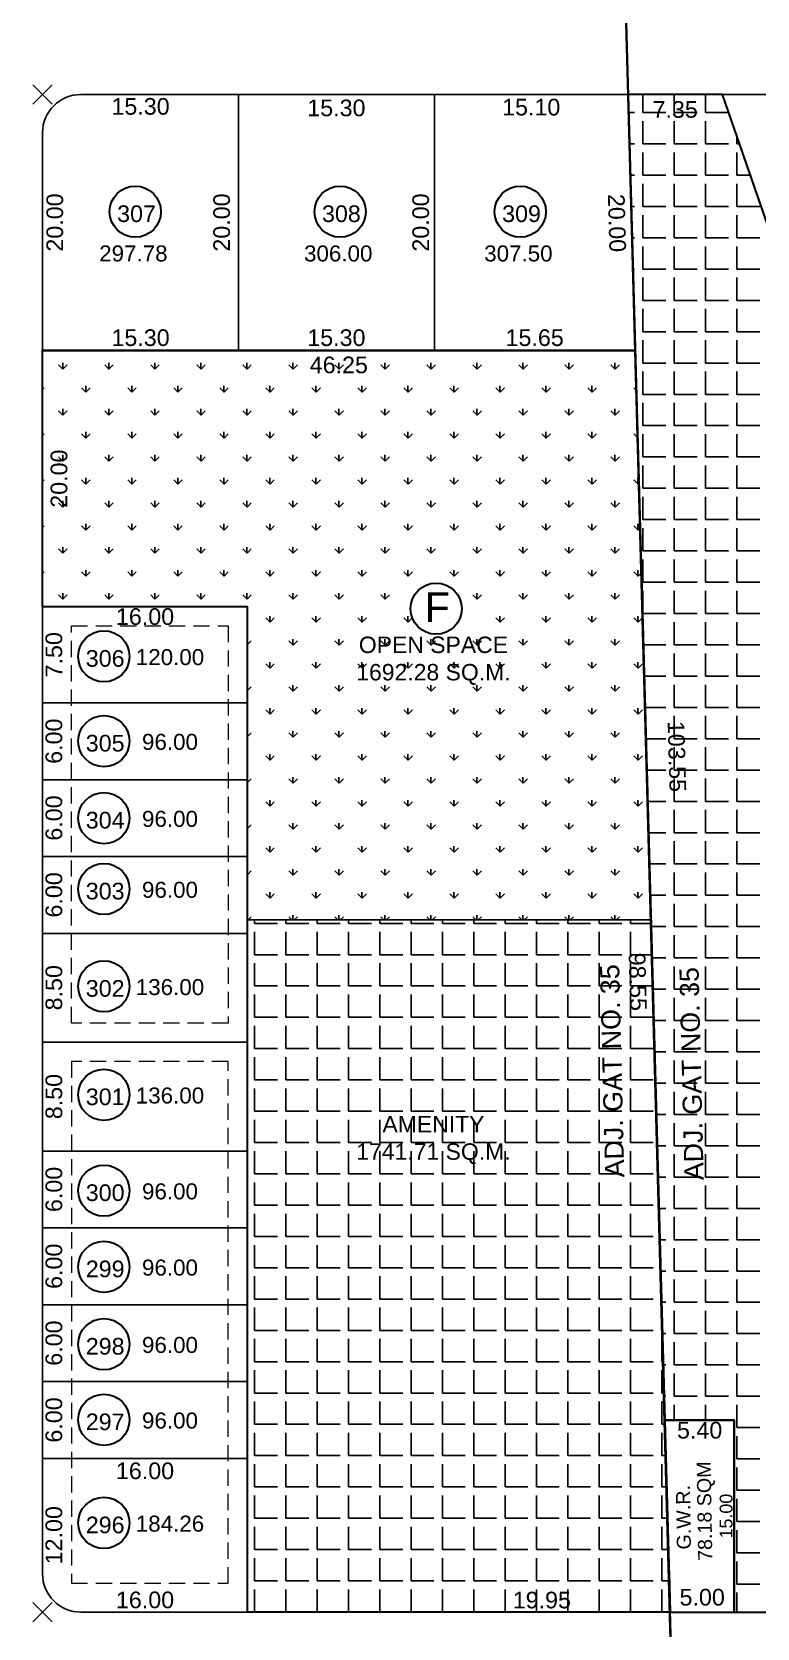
# Model space of a CAD drawing. Header units: millimetres. Extents: x 26213 to 35402, y -1028 to 2462.
# Drawn here: x 35128.3 to 35185, y 404.6 to 529.2 of the extents above; entities that cross this region are included whole.
import ezdxf
from ezdxf.enums import TextEntityAlignment as Align

# ---------------------------------------------------------------- set-up
doc = ezdxf.new("R2010")
doc.units = ezdxf.units.MM
doc.header["$PDMODE"] = 3
doc.header["$PDSIZE"] = 0.75
for name, pattern in [('1', [0]), ('DASHED', [19.05, 12.7, -6.35]), ('DASHED2', [9.525, 6.35, -3.175])]:
    doc.linetypes.add(name, pattern=pattern)
for name, color, linetype in [('adj. gat no', 76, 'Continuous'), ('AREA', 7, 'Continuous'), ('Chamber', 7, '1'), ('DIMEMSION', 7, 'Continuous'), ('NUMBRING', 162, 'Continuous'), ('OPEN SPACE', 3, 'Continuous'), ('POINT', 190, 'Continuous'), ('SOLID HATCH', 253, 'Continuous')]:
    doc.layers.add(name, color=color, linetype=linetype)
doc.layers.add('AMINITY', color=7, linetype='Continuous', true_color=0xd29e79)
doc.layers.add('CIRCLE', color=197, linetype='Continuous', lineweight=30)
doc.layers.add('LAYOUT PLAN', color=7, linetype='Continuous', lineweight=25)
doc.styles.get("Standard").update_dxf_attribs({"font": 'arial.ttf'})
doc.dimstyles.new('LAYOUT PLAN', dxfattribs={"dimtxt": 1.3, "dimasz": 1, "dimexe": 0.18, "dimexo": 0.0625, "dimgap": 0.09, "dimtad": 0, "dimrnd": 0.05, "dimzin": 0, "dimdsep": 46, "dimtxsty": 'Standard', "dimcen": 0, "dimse1": 1, "dimse2": 1, "dimsd1": 1, "dimsd2": 1, "dimadec": 0, "dimazin": 0, "dimtfac": 1, "dimtofl": 0, "dimtmove": 0, "dimatfit": 3, "dimfxl": 1, "dimtolj": 1, "dimtzin": 0, "dimarcsym": 0})

# ---------------------------------------------------------------- blocks, each defined once
blk = doc.blocks.new('*D3041')
at = {"layer": 'Defpoints', "color": 0, "ltscale": 2}
for p in [(35145.17, 406.78), (35129.17, 405.84), (35145.17, 405.84)]:
    blk.add_point(p, dxfattribs=at)
at = {"layer": 'DIMEMSION', "color": 0, "ltscale": 2, "insert": (35137.17, 406.78), "char_height": 1.3, "attachment_point": 5}
blk.add_mtext('\\A1;16.00', dxfattribs=at)
blk = doc.blocks.new('*D3205')
at = {"layer": 'Defpoints', "color": 0, "ltscale": 2}
for p in [(35129.17, 417.84), (35130.06, 417.84), (35129.17, 405.84)]:
    blk.add_point(p, dxfattribs=at)
at = {"layer": 'DIMEMSION', "color": 0, "ltscale": 2, "insert": (35130.06, 411.84), "char_height": 1.3, "attachment_point": 5, "rotation": 90}
blk.add_mtext('\\A1;12.00', dxfattribs=at)
blk = doc.blocks.new('*D3206')
at = {"layer": 'Defpoints', "color": 0, "ltscale": 2}
for p in [(35129.17, 423.84), (35130.06, 423.84), (35129.17, 417.84)]:
    blk.add_point(p, dxfattribs=at)
at = {"layer": 'DIMEMSION', "color": 0, "ltscale": 2, "insert": (35130.06, 420.84), "char_height": 1.3, "attachment_point": 5, "rotation": 90}
blk.add_mtext('\\A1;6.00', dxfattribs=at)
blk = doc.blocks.new('*D3207')
at = {"layer": 'Defpoints', "color": 0, "ltscale": 2}
for p in [(35129.17, 429.84), (35130.06, 429.84), (35129.17, 423.84)]:
    blk.add_point(p, dxfattribs=at)
at = {"layer": 'DIMEMSION', "color": 0, "ltscale": 2, "insert": (35130.06, 426.84), "char_height": 1.3, "attachment_point": 5, "rotation": 90}
blk.add_mtext('\\A1;6.00', dxfattribs=at)
blk = doc.blocks.new('*D3208')
at = {"layer": 'Defpoints', "color": 0, "ltscale": 2}
for p in [(35129.17, 435.84), (35130.06, 435.84), (35129.17, 429.84)]:
    blk.add_point(p, dxfattribs=at)
at = {"layer": 'DIMEMSION', "color": 0, "ltscale": 2, "insert": (35130.06, 432.84), "char_height": 1.3, "attachment_point": 5, "rotation": 90}
blk.add_mtext('\\A1;6.00', dxfattribs=at)
blk = doc.blocks.new('*D3209')
at = {"layer": 'Defpoints', "color": 0, "ltscale": 2}
for p in [(35129.17, 441.84), (35130.06, 441.84), (35129.17, 435.84)]:
    blk.add_point(p, dxfattribs=at)
at = {"layer": 'DIMEMSION', "color": 0, "ltscale": 2, "insert": (35130.06, 438.84), "char_height": 1.3, "attachment_point": 5, "rotation": 90}
blk.add_mtext('\\A1;6.00', dxfattribs=at)
blk = doc.blocks.new('*D3210')
at = {"layer": 'Defpoints', "color": 0, "ltscale": 2}
for p in [(35129.17, 450.34), (35130.06, 450.34), (35129.17, 441.84)]:
    blk.add_point(p, dxfattribs=at)
at = {"layer": 'DIMEMSION', "color": 0, "ltscale": 2, "insert": (35130.06, 446.09), "char_height": 1.3, "attachment_point": 5, "rotation": 90}
blk.add_mtext('\\A1;8.50', dxfattribs=at)
blk = doc.blocks.new('*D3211')
at = {"layer": 'Defpoints', "color": 0, "ltscale": 2}
for p in [(35129.17, 458.84), (35130.06, 458.84), (35129.17, 450.34)]:
    blk.add_point(p, dxfattribs=at)
at = {"layer": 'DIMEMSION', "color": 0, "ltscale": 2, "insert": (35130.06, 454.59), "char_height": 1.3, "attachment_point": 5, "rotation": 90}
blk.add_mtext('\\A1;8.50', dxfattribs=at)
blk = doc.blocks.new('*D3212')
at = {"layer": 'Defpoints', "color": 0, "ltscale": 2}
for p in [(35130.06, 470.84), (35130.06, 470.84), (35129.17, 464.84)]:
    blk.add_point(p, dxfattribs=at)
at = {"layer": 'DIMEMSION', "color": 0, "ltscale": 2, "insert": (35130.06, 467.84), "char_height": 1.3, "attachment_point": 5, "rotation": 90}
blk.add_mtext('\\A1;6.00', dxfattribs=at)
blk = doc.blocks.new('*D3213')
at = {"layer": 'Defpoints', "color": 0, "ltscale": 2}
for p in [(35129.17, 476.84), (35130.06, 476.84), (35130.06, 470.84)]:
    blk.add_point(p, dxfattribs=at)
at = {"layer": 'DIMEMSION', "color": 0, "ltscale": 2, "insert": (35130.06, 473.84), "char_height": 1.3, "attachment_point": 5, "rotation": 90}
blk.add_mtext('\\A1;6.00', dxfattribs=at)
blk = doc.blocks.new('*D3214')
at = {"layer": 'Defpoints', "color": 0, "ltscale": 2}
for p in [(35129.17, 484.34), (35130.06, 484.34), (35129.17, 476.84)]:
    blk.add_point(p, dxfattribs=at)
at = {"layer": 'DIMEMSION', "color": 0, "ltscale": 2, "insert": (35130.06, 480.59), "char_height": 1.3, "attachment_point": 5, "rotation": 90}
blk.add_mtext('\\A1;7.50', dxfattribs=at)
blk = doc.blocks.new('*D3042')
at = {"layer": 'Defpoints', "color": 0, "ltscale": 2}
for p in [(35129.17, 484.34), (35145.17, 484.34), (35145.17, 483.56)]:
    blk.add_point(p, dxfattribs=at)
at = {"layer": 'DIMEMSION', "color": 0, "ltscale": 2, "insert": (35137.17, 483.56), "char_height": 1.3, "attachment_point": 5}
blk.add_mtext('\\A1;16.00', dxfattribs=at)
blk = doc.blocks.new('*D3043')
at = {"layer": 'Defpoints', "color": 0, "ltscale": 2}
for p in [(35129.17, 524.34), (35130.13, 524.34), (35129.17, 504.34)]:
    blk.add_point(p, dxfattribs=at)
at = {"layer": 'DIMEMSION', "color": 0, "ltscale": 2, "insert": (35130.13, 514.34), "char_height": 1.3, "attachment_point": 5, "rotation": 90}
blk.add_mtext('\\A1;20.00', dxfattribs=at)
blk = doc.blocks.new('*D3215')
at = {"layer": 'Defpoints', "color": 0, "ltscale": 2}
for p in [(35129.17, 524.34), (35144.47, 524.34), (35144.47, 523.4)]:
    blk.add_point(p, dxfattribs=at)
at = {"layer": 'DIMEMSION', "color": 0, "ltscale": 2, "insert": (35136.82, 523.4), "char_height": 1.3, "attachment_point": 5}
blk.add_mtext('\\A1;15.30', dxfattribs=at)
blk = doc.blocks.new('*D3216')
at = {"layer": 'Defpoints', "color": 0, "ltscale": 2}
for p in [(35144.47, 524.34), (35143.16, 504.34), (35144.47, 504.34)]:
    blk.add_point(p, dxfattribs=at)
at = {"layer": 'DIMEMSION', "color": 0, "ltscale": 2, "insert": (35143.16, 514.34), "char_height": 1.3, "attachment_point": 5, "rotation": 90}
blk.add_mtext('\\A1;20.00', dxfattribs=at)
blk = doc.blocks.new('*D3217')
at = {"layer": 'Defpoints', "color": 0, "ltscale": 2}
for p in [(35144.47, 524.34), (35159.76, 524.34), (35159.76, 523.28)]:
    blk.add_point(p, dxfattribs=at)
at = {"layer": 'DIMEMSION', "color": 0, "ltscale": 2, "insert": (35152.11, 523.28), "char_height": 1.3, "attachment_point": 5}
blk.add_mtext('\\A1;15.30', dxfattribs=at)
blk = doc.blocks.new('*D3218')
at = {"layer": 'Defpoints', "color": 0, "ltscale": 2}
for p in [(35159.76, 524.34), (35152.3, 504.34), (35158.7, 504.34)]:
    blk.add_point(p, dxfattribs=at)
at = {"layer": 'DIMEMSION', "color": 0, "ltscale": 2, "insert": (35158.7, 514.34), "char_height": 1.3, "attachment_point": 5, "rotation": 90}
blk.add_mtext('\\A1;20.00', dxfattribs=at)
blk = doc.blocks.new('*D3219')
at = {"layer": 'Defpoints', "color": 0, "ltscale": 2}
for p in [(35159.76, 524.34), (35174.88, 524.34), (35174.88, 523.34)]:
    blk.add_point(p, dxfattribs=at)
at = {"layer": 'DIMEMSION', "color": 0, "ltscale": 2, "insert": (35167.32, 523.34), "char_height": 1.3, "attachment_point": 5}
blk.add_mtext('\\A1;15.10', dxfattribs=at)
blk = doc.blocks.new('*D3220')
at = {"layer": 'Defpoints', "color": 0, "ltscale": 2}
for p in [(35144.47, 505.34), (35129.17, 504.34), (35144.47, 504.34)]:
    blk.add_point(p, dxfattribs=at)
at = {"layer": 'DIMEMSION', "color": 0, "ltscale": 2, "insert": (35136.82, 505.34), "char_height": 1.3, "attachment_point": 5}
blk.add_mtext('\\A1;15.30', dxfattribs=at)
blk = doc.blocks.new('*D3221')
at = {"layer": 'Defpoints', "color": 0, "ltscale": 2}
for p in [(35159.76, 505.34), (35144.47, 504.34), (35159.76, 504.34)]:
    blk.add_point(p, dxfattribs=at)
at = {"layer": 'DIMEMSION', "color": 0, "ltscale": 2, "insert": (35152.11, 505.34), "char_height": 1.3, "attachment_point": 5}
blk.add_mtext('\\A1;15.30', dxfattribs=at)
blk = doc.blocks.new('*D3222')
at = {"layer": 'Defpoints', "color": 0, "ltscale": 2}
for p in [(35175.43, 505.34), (35159.76, 504.34), (35175.43, 504.34)]:
    blk.add_point(p, dxfattribs=at)
at = {"layer": 'DIMEMSION', "color": 0, "ltscale": 2, "insert": (35167.59, 505.34), "char_height": 1.3, "attachment_point": 5}
blk.add_mtext('\\A1;15.65', dxfattribs=at)
blk = doc.blocks.new('*D3311')
at = {"layer": 'Defpoints', "color": 0, "ltscale": 2}
for p in [(35129.17, 417.84), (35145.17, 417.84), (35145.17, 416.86)]:
    blk.add_point(p, dxfattribs=at)
at = {"layer": 'DIMEMSION', "color": 0, "ltscale": 2, "insert": (35137.17, 416.86), "char_height": 1.3, "attachment_point": 5}
blk.add_mtext('\\A1;16.00', dxfattribs=at)
blk = doc.blocks.new('*D3312')
at = {"layer": 'Defpoints', "color": 0, "ltscale": 2}
for p in [(35174.88, 524.34), (35174.29, 504.3), (35175.43, 504.34)]:
    blk.add_point(p, dxfattribs=at)
at = {"layer": 'DIMEMSION', "color": 0, "ltscale": 2, "insert": (35174.01, 514.3), "char_height": 1.3, "attachment_point": 5, "rotation": 271.5721}
blk.add_mtext('\\A1;20.00', dxfattribs=at)
blk = doc.blocks.new('*D3057')
at = {"layer": 'Defpoints', "color": 0, "ltscale": 2}
for p in [(35178.13, 406.77), (35158.17, 405.84), (35178.13, 405.84)]:
    blk.add_point(p, dxfattribs=at)
at = {"layer": 'LAYOUT PLAN', "color": 0, "ltscale": 2, "insert": (35168.15, 406.77), "char_height": 1.3, "attachment_point": 5}
blk.add_mtext('\\A1;19.95', dxfattribs=at)
blk = doc.blocks.new('*D3058')
at = {"layer": 'Defpoints', "color": 0, "ltscale": 2}
for p in [(35129.17, 504.34), (35130.46, 504.34), (35129.17, 484.34)]:
    blk.add_point(p, dxfattribs=at)
at = {"layer": 'LAYOUT PLAN', "color": 0, "ltscale": 2, "insert": (35130.46, 494.34), "char_height": 1.3, "attachment_point": 5, "rotation": 90}
blk.add_mtext('\\A1;20.00', dxfattribs=at)
blk = doc.blocks.new('*D3059')
at = {"layer": 'Defpoints', "color": 0, "ltscale": 2}
for p in [(35129.17, 504.34), (35175.43, 504.34), (35175.43, 503.21)]:
    blk.add_point(p, dxfattribs=at)
at = {"layer": 'LAYOUT PLAN', "color": 0, "ltscale": 2, "insert": (35152.3, 503.21), "char_height": 1.3, "attachment_point": 5}
blk.add_mtext('\\A1;46.25', dxfattribs=at)
blk = doc.blocks.new('*D3320')
at = {"layer": 'Defpoints', "color": 0, "ltscale": 2}
for p in [(35175.43, 504.34), (35176.98, 405.8), (35178.13, 405.84)]:
    blk.add_point(p, dxfattribs=at)
at = {"layer": 'LAYOUT PLAN', "color": 0, "ltscale": 2, "insert": (35175.63, 455.05), "char_height": 1.3, "attachment_point": 5, "rotation": 271.5721}
blk.add_mtext('\\A1;98.55', dxfattribs=at)
blk = doc.blocks.new('*D3083')
at = {"layer": 'Defpoints', "color": 0, "ltscale": 2}
for p in [(35129.17, 464.84), (35129.17, 458.84), (35130.06, 458.84)]:
    blk.add_point(p, dxfattribs=at)
at = {"layer": 'LAYOUT PLAN', "color": 0, "ltscale": 2, "insert": (35130.06, 461.84), "char_height": 1.3, "attachment_point": 5, "rotation": 90}
blk.add_mtext('\\A1;6.00', dxfattribs=at)
blk = doc.blocks.new('*D4042')
at = {"layer": 'Defpoints', "color": 0, "ltscale": 2}
for p in [(35174.88, 524.34), (35182.24, 524.34), (35182.24, 523.16)]:
    blk.add_point(p, dxfattribs=at)
at = {"layer": 'DIMEMSION', "color": 0, "ltscale": 2, "insert": (35178.56, 523.16), "char_height": 1.3, "attachment_point": 5}
blk.add_mtext('\\A1;7.35', dxfattribs=at)
blk = doc.blocks.new('*D4043')
at = {"layer": 'Defpoints', "color": 0, "ltscale": 2}
for p in [(35183.17, 407.32), (35183.17, 405.84), (35223.28, 405.84)]:
    blk.add_point(p, dxfattribs=at)
at = {"layer": 'DIMEMSION', "color": 0, "ltscale": 2, "insert": (35203.22, 407.32), "char_height": 1.3, "attachment_point": 5}
blk.add_mtext('\\A1;40.10', dxfattribs=at)
blk = doc.blocks.new('*D4044')
at = {"layer": 'Defpoints', "color": 0, "ltscale": 2}
for p in [(35174.88, 524.34), (35177.26, 524.4), (35177.75, 420.84)]:
    blk.add_point(p, dxfattribs=at)
at = {"layer": 'DIMEMSION', "color": 0, "ltscale": 2, "insert": (35178.69, 472.65), "char_height": 1.3, "attachment_point": 5, "rotation": 271.5881}
blk.add_mtext('\\A1;103.55', dxfattribs=at)
blk = doc.blocks.new('*D3983')
at = {"layer": 'Defpoints', "color": 0}
for p in [(35183.17, 406.99), (35178.17, 405.84), (35183.17, 405.84)]:
    blk.add_point(p, dxfattribs=at)
at = {"layer": 'DIMEMSION', "color": 0, "insert": (35180.67, 406.99), "char_height": 1.3, "attachment_point": 5, "rotation": 359.9608}
blk.add_mtext('\\A1;5.00', dxfattribs=at)
blk = doc.blocks.new('*D3984')
at = {"layer": 'Defpoints', "color": 0}
for p in [(35182.54, 420.83), (35183.01, 420.83), (35183, 405.84)]:
    blk.add_point(p, dxfattribs=at)
at = {"layer": 'DIMEMSION', "color": 0, "insert": (35182.54, 413.33), "char_height": 1.3, "attachment_point": 5, "rotation": 89.9608}
blk.add_mtext('\\A1;{\\H0.76923x;15.00}', dxfattribs=at)
blk = doc.blocks.new('*D4046')
at = {"layer": 'Defpoints', "color": 0}
for p in [(35177.75, 420.84), (35183.18, 420.83), (35183.18, 420.03)]:
    blk.add_point(p, dxfattribs=at)
at = {"layer": 'DIMEMSION', "color": 0, "insert": (35180.47, 420.03), "char_height": 1.3, "attachment_point": 5, "rotation": 359.9601}
blk.add_mtext('\\A1;5.40', dxfattribs=at)
blk = doc.blocks.new('*D4053')
at = {"layer": 'Defpoints', "color": 0, "ltscale": 2}
for p in [(35183.54, 524.79), (35182.24, 524.34), (35191.83, 496.66)]:
    blk.add_point(p, dxfattribs=at)
at = {"layer": 'DIMEMSION', "color": 0, "ltscale": 2, "insert": (35188.34, 510.95), "char_height": 1.3, "attachment_point": 5, "rotation": 289.1012}
blk.add_mtext('\\A1;29.30', dxfattribs=at)
blk = doc.blocks.new('*D4054')
at = {"layer": 'Defpoints', "color": 0, "ltscale": 2}
for p in [(35182.24, 524.34), (35226.26, 524.31), (35226.26, 523.41)]:
    blk.add_point(p, dxfattribs=at)
at = {"layer": 'DIMEMSION', "color": 0, "ltscale": 2, "insert": (35204.25, 523.42), "char_height": 1.3, "attachment_point": 5, "rotation": 359.972}
blk.add_mtext('\\A1;44.00', dxfattribs=at)
blk = doc.blocks.new('*D4061')
at = {"layer": 'Defpoints', "color": 0, "ltscale": 2}
for p in [(35180.91, 523.87), (35182.24, 524.34), (35223.28, 405.84)]:
    blk.add_point(p, dxfattribs=at)
at = {"layer": 'DIMEMSION', "color": 0, "ltscale": 2, "insert": (35201.43, 464.62), "char_height": 1.3, "attachment_point": 5, "rotation": 289.1012}
blk.add_mtext('\\A1;125.40', dxfattribs=at)

msp = doc.modelspace()

# ---------------------------------------------------------------- hatches: boundary and pattern name
at = {"lineweight": 25, "ltscale": 2}
h = msp.add_hatch(dxfattribs=at)
h.set_pattern_fill('ANGLE,_O', color=6, scale=0.35)
h.set_pattern_definition([(0, (6107.9681, -802.1308), (0, 2.44475), [1.778, -0.66675]), (90, (6107.9681, -802.1308), (-2.44475, 1e-16), [1.778, -0.66675])])
h.paths.add_polyline_path([(35177.754, 420.835), (35183.178, 420.835), (35183.168, 405.835), (35223.281, 405.835), (35182.243, 524.335), (35174.885, 524.335)])
h.paths.add_polyline_path([(35196.55, 431.453, -1), (35193.432, 431.455, -1)], flags=16)
h.paths.add_polyline_path([(35176.465, 521.807), (35180.65, 521.807), (35180.65, 524.486), (35176.465, 524.486)], flags=9)
h.paths.add_polyline_path([(35200.659, 405.969), (35205.853, 405.969), (35205.853, 408.648), (35200.659, 408.648)], flags=24)
h.paths.add_polyline_path([(35177.258, 475.777), (35177.43, 469.575), (35180.107, 469.649), (35179.935, 475.852)], flags=24)
h.paths.add_polyline_path([(35199.124, 467.167), (35201.154, 461.304), (35203.686, 462.18), (35201.655, 468.044)], flags=24)
h.paths.add_polyline_path([(35193.977, 430.272), (35196.127, 430.389), (35196.005, 432.635), (35193.855, 432.518)], flags=8)
h.paths.add_polyline_path([(35188.195, 423.9), (35201.939, 424.128), (35201.898, 426.591), (35188.154, 426.363)], flags=24)
h.paths.add_polyline_path([(35186.126, 426.287), (35203.895, 426.582), (35203.856, 428.907), (35186.088, 428.613)], flags=24)
h = msp.add_hatch()
h.set_pattern_fill('GRASS,_O', color=3, scale=0.1)
h.set_pattern_definition([(90, (0, 0), (-1.79605, 1.79605), [0.47625, -3.11585]), (45, (0, 0), (-1.79605122, 1.79605122), [0.47625, -2.06375]), (135, (0, 0), (-1.79605122, -1.79605122), [0.47625, -2.06375])])
h.paths.add_polyline_path([(35175.429, 504.335), (35129.167, 504.335), (35129.167, 484.335), (35145.167, 484.335), (35145.167, 459.885), (35176.649, 459.885)])
h.paths.add_polyline_path([(35157.896, 484.188, -1), (35161.896, 484.188, -1)], flags=16)
h.paths.add_polyline_path([(35131.808, 491.755), (35131.808, 496.949), (35129.129, 496.949), (35129.129, 491.755)], flags=9)
h.paths.add_polyline_path([(35149.726, 501.864), (35154.92, 501.864), (35154.92, 504.543), (35149.726, 504.543)], flags=9)
h.paths.add_polyline_path([(35175.666, 429.876), (35174.77, 466.397), (35171.68, 466.322), (35172.575, 429.8)], flags=9)
h.paths.add_polyline_path([(35158.361, 481.886), (35161.496, 481.886), (35161.496, 486.659), (35158.361, 486.659)], flags=24)
h.paths.add_polyline_path([(35153.321, 477.738), (35166.013, 477.738), (35166.013, 482.541), (35153.321, 482.541)], flags=24)
h = msp.add_hatch(dxfattribs=at)
h.set_pattern_fill('ANGLE,_O', color=6, scale=0.35)
h.set_pattern_definition([(0, (0, 0), (0, 2.44475), [1.778, -0.66675]), (90, (0, 0), (-2.44475, 1e-16), [1.778, -0.66675])])
h.paths.add_polyline_path([(35145.167, 459.885), (35145.167, 430.035), (35145.167, 405.835), (35158.167, 405.835), (35178.133, 405.835), (35176.649, 459.885)])
h.paths.add_polyline_path([(35165.49, 405.422), (35170.684, 405.422), (35170.684, 408.101), (35165.49, 408.101)], flags=9)
h.paths.add_polyline_path([(35174.213, 457.614), (35174.355, 452.422), (35177.033, 452.495), (35176.891, 457.688)], flags=24)
h.paths.add_polyline_path([(35153.321, 440.318), (35166.013, 440.318), (35166.013, 445.121), (35153.321, 445.121)], flags=24)
h.paths.add_polyline_path([(35175.666, 429.876), (35174.77, 466.397), (35171.68, 466.322), (35172.575, 429.8)], flags=9)

# ---------------------------------------------------------------- linework, layer by layer
at = {"color": 1, "lineweight": 35}
msp.add_lwpolyline([(35178.167, 404.589), (35181.38, 290.065), (35181.38, 290.065), (34953.574, 285.764), (34953.574, 567.995), (34956.321, 602.668), (34961.196, 880.404), (35152.829, 872.299), (35165.087, 701.488), (35174.34, 542.335), (35174.387, 542.333), (35178.167, 404.589)], dxfattribs=at)
at = {"layer": 'Chamber', "linetype": 'DASHED2'}
msp.add_line((35174.387, 542.333), (35178.167, 404.589), dxfattribs=at)
at = {"layer": 'CIRCLE'}
for centre in [(35136.406, 515.187), (35152.4, 515.187), (35166.466, 515.187), (35133.958, 480.463), (35133.958, 473.845), (35133.958, 467.832), (35133.958, 462.296), (35133.958, 454.697), (35133.958, 446.232), (35133.958, 438.746), (35133.958, 432.794), (35133.958, 426.752), (35133.958, 420.854), (35133.958, 412.801)]:
    msp.add_circle(centre, 2, dxfattribs=at)
at = {"layer": 'LAYOUT PLAN', "ltscale": 2}
for p, q in [((35174.881, 524.335), (35132.167, 524.335)), ((35129.167, 521.335), (35129.167, 408.835)), ((35145.167, 405.835), (35132.167, 405.835)), ((35178.168, 405.835), (35222.612, 405.835))]:
    msp.add_line(p, q, dxfattribs=at)
at = {"layer": 'LAYOUT PLAN'}
for p, q in [((35144.467, 504.335), (35144.467, 524.335)), ((35159.757, 504.335), (35159.757, 524.335)), ((35224.294, 524.335), (35174.885, 524.335)), ((35182.243, 524.335), (35223.281, 405.835))]:
    msp.add_line(p, q, dxfattribs=at)
at = {"layer": 'LAYOUT PLAN', "lineweight": 25}
for p, q in [((35175.429, 504.335), (35174.856, 524.335)), ((35145.167, 476.835), (35129.167, 476.835)), ((35145.167, 470.835), (35129.167, 470.835)), ((35145.167, 464.835), (35129.167, 464.835)), ((35145.167, 458.835), (35129.167, 458.835)), ((35145.167, 453.635), (35145.167, 405.835)), ((35145.167, 450.335), (35129.167, 450.335)), ((35129.167, 441.835), (35145.167, 441.835)), ((35145.167, 435.835), (35129.167, 435.835)), ((35145.167, 429.835), (35129.167, 429.835)), ((35145.167, 423.835), (35129.167, 423.835)), ((35145.167, 417.835), (35129.167, 417.835)), ((35145.167, 405.835), (35178.133, 405.835))]:
    msp.add_line(p, q, dxfattribs=at)
at = {"layer": 'LAYOUT PLAN', "lineweight": 30}
msp.add_line((35175.429, 504.335), (35129.167, 504.335), dxfattribs=at)
at = {"layer": 'LAYOUT PLAN', "color": 6, "ltscale": 2}
msp.add_line((35175.745, 492.82), (35176.678, 458.835), dxfattribs=at)
at = {"layer": 'LAYOUT PLAN', "color": 220, "lineweight": 30, "true_color": 0xff2ecb}
for p, q in [((35175.745, 492.82), (35176.678, 458.835)), ((35145.167, 484.335), (35129.167, 484.335)), ((35178.085, 408.899), (35178.168, 405.835))]:
    msp.add_line(p, q, dxfattribs=at)
at = {"layer": 'LAYOUT PLAN', "color": 1, "lineweight": 30}
msp.add_lwpolyline([(35193.979, 374.488), (35179.023, 374.069), (35178.085, 408.899), (35174.469, 539.335), (35385.291, 528.044), (35388.619, 466.998), (35395.102, 397.864), (35399.876, 305.304), (35219.072, 292.694), (35217.131, 362.705), (35194.327, 362.065), (35193.979, 374.488)], close=True, dxfattribs=at)
at = {"layer": 'LAYOUT PLAN', "color": 220, "lineweight": 30, "true_color": 0xff2ecb}
for points in [[(35182.243, 524.335), (35174.885, 524.335), (35177.754, 420.835), (35183.178, 420.835), (35183.168, 405.835), (35223.281, 405.835)], [(35183.178, 420.835), (35177.754, 420.835), (35178.168, 405.835), (35183.168, 405.835)]]:
    msp.add_lwpolyline(points, close=True, dxfattribs=at)
at = {"layer": 'LAYOUT PLAN', "ltscale": 2}
for points in [[(35145.167, 459.885), (35176.649, 459.885), (35175.429, 504.335), (35129.167, 504.335), (35129.167, 484.335), (35145.167, 484.335), (35145.167, 459.885)], [(35145.167, 459.885), (35145.167, 430.035), (35145.167, 405.835), (35158.167, 405.835), (35178.133, 405.835), (35176.649, 459.885), (35145.167, 459.885)]]:
    msp.add_lwpolyline(points, dxfattribs=at)
at = {"layer": 'LAYOUT PLAN'}
msp.add_lwpolyline([(35183.168, 405.835), (35183.178, 420.832)], dxfattribs=at)
at = {"layer": 'LAYOUT PLAN', "ltscale": 2}
for centre, start, end in [((35132.167, 521.335), 90, 180), ((35132.167, 408.835), 180, 270)]:
    msp.add_arc(centre, 3, start, end, dxfattribs=at)
at = {"layer": 'OPEN SPACE', "color": 116, "lineweight": 30, "ltscale": 2, "true_color": 0x006b36}
msp.add_lwpolyline([(35145.167, 405.835), (35145.167, 430.035), (35145.167, 484.335), (35129.167, 484.335), (35129.167, 504.335), (35175.429, 504.335), (35176.821, 453.635), (35178.133, 405.835), (35158.167, 405.835), (35145.167, 405.835)], dxfattribs=at)
msp.add_circle((35159.896, 484.188), 2, dxfattribs=at)
at = {"layer": 'POINT'}
for p in [(35129.167, 524.335), (35129.167, 405.835)]:
    msp.add_point(p, dxfattribs=at)
at = {"layer": 'SOLID HATCH', "color": 9, "linetype": 'DASHED', "lineweight": 15, "ltscale": 0.1, "true_color": 0xc7c8ca}
for points in [[(35131.417, 482.835), (35143.667, 482.835), (35143.667, 451.835), (35131.417, 451.835), (35131.417, 482.835)], [(35131.417, 448.835), (35131.417, 408.085), (35143.667, 408.085), (35143.667, 448.835), (35131.417, 448.835)]]:
    msp.add_lwpolyline(points, close=True, dxfattribs=at)

# ---------------------------------------------------------------- texts
at = {"color": 6, "lineweight": 25, "ltscale": 2, "insert": (35159.687, 442.69), "char_height": 1.28249, "attachment_point": 5}
msp.add_mtext('AMENITY\\P1741.71 SQ.M.', dxfattribs=at)
at = {"layer": 'adj. gat no', "char_height": 1.5, "width": 35.68917, "attachment_point": 4, "rotation": 91.40413}
for insert in [(35174.088, 430.216), (35180.287, 429.997)]:
    msp.add_mtext('\\pi9.5608;ADJ. GAT NO. 35  ', dxfattribs=dict(at, insert=insert))
at = {"layer": 'AMINITY', "color": 220, "true_color": 0xff2ecb}
for s, p in [('78.18 SQM', (35181.463, 409.839)), ('G.W.R.', (35179.796, 410.731))]:
    msp.add_text(s, height=1.1, rotation=90.95048, dxfattribs=at).set_placement(p)
at = {"layer": 'AREA'}
for s, p in [('297.78', (35136.26, 511.926)), ('306.00', (35152.254, 511.926)), ('307.50', (35166.32, 511.926)), ('120.00', (35139.118, 480.407)), ('96.00', (35139.118, 473.788)), ('96.00', (35139.118, 467.776)), ('96.00', (35139.118, 462.239)), ('136.00', (35139.118, 454.64)), ('136.00', (35139.118, 446.175)), ('96.00', (35139.118, 438.69)), ('96.00', (35139.118, 432.737)), ('96.00', (35139.118, 426.696)), ('96.00', (35139.118, 420.797)), ('184.26', (35139.118, 412.745))]:
    msp.add_text(s, height=1.25, dxfattribs=at).set_placement(p, align=Align.MIDDLE_CENTER)
at = {"layer": 'NUMBRING', "color": 7}
for s, p in [('307', (35136.506, 515.028)), ('308', (35152.5, 515.028)), ('309', (35166.565, 515.028)), ('306', (35134.058, 480.304)), ('305', (35134.058, 473.685)), ('304', (35134.058, 467.673)), ('303', (35134.058, 462.136)), ('302', (35134.058, 454.537)), ('301', (35134.058, 446.072)), ('300', (35134.058, 438.587)), ('299', (35134.058, 432.634)), ('298', (35134.058, 426.593)), ('297', (35134.058, 420.694)), ('296', (35134.058, 412.642))]:
    msp.add_text(s, height=1.3, dxfattribs=at).set_placement(p, align=Align.MIDDLE)
at = {"layer": 'OPEN SPACE', "color": 116, "lineweight": 30, "ltscale": 2, "true_color": 0x006b36, "attachment_point": 5}
for s, insert, char_height in [('F', (35159.987, 484.309), 2.316), ('OPEN SPACE\\P1692.28 SQ.M.', (35159.687, 480.121), 1.28249)]:
    msp.add_mtext(s, dxfattribs=dict(at, insert=insert, char_height=char_height))

# ---------------------------------------------------------------- dimensions: what is measured, and where the dimension line sits
at = {"layer": 'DIMEMSION', "ltscale": 2}
for p1, p2, distance, picture, middle in [((35191.828, 496.659), (35182.243, 524.335), -1.376, '*D4053', (35188.336, 510.948)), ((35174.881, 524.335), (35175.429, 504.335), -1.144, '*D3312', (35174.011, 514.304)), ((35177.754, 420.835), (35174.885, 524.335), -2.375, '*D4044', (35178.693, 472.651)), ((35174.885, 524.335), (35182.243, 524.335), -1.18, '*D4042', (35178.564, 523.155)), ((35223.281, 405.835), (35182.243, 524.335), 1.408, '*D4061', (35201.432, 464.624)), ((35182.243, 524.335), (35226.259, 524.314), -0.9, '*D4054', (35204.251, 523.424)), ((35223.281, 405.835), (35183.168, 405.835), -1.483, '*D4043', (35203.224, 407.318))]:
    dim = msp.add_aligned_dim(p1=p1, p2=p2, distance=distance, dimstyle='LAYOUT PLAN', dxfattribs=at)
    dim.commit()
    dim.dimension.update_dxf_attribs({"geometry": picture, "text_midpoint": middle})
for base, p1, p2, picture, middle in [((35130.126, 524.335), (35129.167, 504.335), (35129.167, 524.335), '*D3043', (35130.126, 514.335)), ((35143.158, 504.335), (35144.467, 524.335), (35144.467, 504.335), '*D3216', (35143.158, 514.335)), ((35158.696, 504.335), (35159.757, 524.335), (35152.298, 504.335), '*D3218', (35158.696, 514.335)), ((35130.057, 417.835), (35129.167, 405.835), (35129.167, 417.835), '*D3205', (35130.057, 411.835))]:
    dim = msp.add_linear_dim(base=base, p1=p1, p2=p2, angle=90, dimstyle='LAYOUT PLAN', dxfattribs=at)
    dim.commit()
    dim.dimension.update_dxf_attribs({"geometry": picture, "text_midpoint": middle})
for base, p1, p2, picture, middle in [((35144.467, 523.404), (35129.167, 524.335), (35144.467, 524.335), '*D3215', (35136.817, 523.404)), ((35159.757, 523.285), (35144.467, 524.335), (35159.757, 524.335), '*D3217', (35152.112, 523.285)), ((35174.881, 523.344), (35159.757, 524.335), (35174.881, 524.335), '*D3219', (35167.319, 523.344)), ((35144.467, 505.335), (35129.167, 504.335), (35144.467, 504.335), '*D3220', (35136.817, 505.335)), ((35145.167, 483.557), (35129.167, 484.335), (35145.167, 484.335), '*D3042', (35137.167, 483.557)), ((35145.167, 416.857), (35129.167, 417.835), (35145.167, 417.835), '*D3311', (35137.167, 416.857)), ((35145.167, 406.776), (35129.167, 405.835), (35145.167, 405.835), '*D3041', (35137.167, 406.776))]:
    dim = msp.add_linear_dim(base=base, p1=p1, p2=p2, dimstyle='LAYOUT PLAN', dxfattribs=at)
    dim.commit()
    dim.dimension.update_dxf_attribs({"geometry": picture, "text_midpoint": middle})
for base, p1, p2, picture, middle in [((35159.757, 505.335), (35144.467, 504.335), (35159.757, 504.335), '*D3221', (35152.112, 505.335)), ((35175.429, 505.335), (35159.757, 504.335), (35175.429, 504.335), '*D3222', (35167.593, 505.335))]:
    dim = msp.add_linear_dim(base=base, p1=p1, p2=p2, dimstyle='LAYOUT PLAN', override={"dimtmove": 1}, dxfattribs=at)
    dim.commit()
    dim.dimension.update_dxf_attribs({"geometry": picture, "text_midpoint": middle})
for base, p1, p2, picture, middle in [((35130.057, 484.335), (35129.167, 476.835), (35129.167, 484.335), '*D3214', (35130.057, 480.585)), ((35130.057, 476.835), (35130.057, 470.835), (35129.167, 476.835), '*D3213', (35130.057, 473.835)), ((35130.057, 470.835), (35129.167, 464.835), (35130.057, 470.835), '*D3212', (35130.057, 467.835)), ((35130.057, 458.835), (35129.167, 450.335), (35129.167, 458.835), '*D3211', (35130.057, 454.585)), ((35130.057, 450.335), (35129.167, 441.835), (35129.167, 450.335), '*D3210', (35130.057, 446.085)), ((35130.057, 441.835), (35129.167, 435.835), (35129.167, 441.835), '*D3209', (35130.057, 438.835)), ((35130.057, 435.835), (35129.167, 429.835), (35129.167, 435.835), '*D3208', (35130.057, 432.835)), ((35130.057, 429.835), (35129.167, 423.835), (35129.167, 429.835), '*D3207', (35130.057, 426.835)), ((35130.057, 423.835), (35129.167, 417.835), (35129.167, 423.835), '*D3206', (35130.057, 420.835))]:
    dim = msp.add_linear_dim(base=base, p1=p1, p2=p2, angle=90, dimstyle='LAYOUT PLAN', override={"dimtmove": 1}, dxfattribs=at)
    dim.commit()
    dim.dimension.update_dxf_attribs({"geometry": picture, "text_midpoint": middle})
at = {"layer": 'DIMEMSION'}
dim = msp.add_aligned_dim(p1=(35177.754, 420.835), p2=(35183.178, 420.832), distance=-0.803, dimstyle='LAYOUT PLAN', override={"dimfxl": 0.1, "dimfxlon": 1}, dxfattribs=at)
dim.commit()
dim.dimension.update_dxf_attribs({"geometry": '*D4046', "text_midpoint": (35180.466, 420.031)})
dim = msp.add_linear_dim(base=(35182.545, 420.832), p1=(35182.999, 405.835), p2=(35183.01, 420.832), angle=89.96079, text='{\\H0.76923x;<>}', dimstyle='LAYOUT PLAN', override={"dimfxl": 0.1, "dimfxlon": 1}, dxfattribs=at)
dim.commit()
dim.dimension.update_dxf_attribs({"geometry": '*D3984', "text_midpoint": (35182.54, 413.334)})
dim = msp.add_linear_dim(base=(35183.169, 406.989), p1=(35178.168, 405.835), p2=(35183.168, 405.835), angle=359.96079, dimstyle='LAYOUT PLAN', override={"dimfxl": 0.1, "dimfxlon": 1}, dxfattribs=at)
dim.commit()
dim.dimension.update_dxf_attribs({"geometry": '*D3983', "text_midpoint": (35180.669, 406.991), "dimtype": 160})
at = {"layer": 'LAYOUT PLAN', "ltscale": 2}
dim = msp.add_linear_dim(base=(35130.459, 504.335), p1=(35129.167, 484.335), p2=(35129.167, 504.335), angle=90, dimstyle='LAYOUT PLAN', dxfattribs=at)
dim.commit()
dim.dimension.update_dxf_attribs({"geometry": '*D3058', "text_midpoint": (35130.459, 494.335)})
for base, p1, p2, picture, middle in [((35175.429, 503.213), (35129.167, 504.335), (35175.429, 504.335), '*D3059', (35152.298, 503.213)), ((35178.132, 406.771), (35158.1669, 405.8351), (35178.132, 405.8351), '*D3057', (35168.1494, 406.771))]:
    dim = msp.add_linear_dim(base=base, p1=p1, p2=p2, dimstyle='LAYOUT PLAN', dxfattribs=at)
    dim.commit()
    dim.dimension.update_dxf_attribs({"geometry": picture, "text_midpoint": middle})
dim = msp.add_aligned_dim(p1=(35175.429, 504.335), p2=(35178.133, 405.835), distance=-1.149, dimstyle='LAYOUT PLAN', dxfattribs=at)
dim.commit()
dim.dimension.update_dxf_attribs({"geometry": '*D3320', "text_midpoint": (35175.632, 455.054)})
dim = msp.add_linear_dim(base=(35130.057, 458.835), p1=(35129.167, 464.835), p2=(35129.167, 458.835), angle=90, dimstyle='LAYOUT PLAN', override={"dimtmove": 1}, dxfattribs=at)
dim.commit()
dim.dimension.update_dxf_attribs({"geometry": '*D3083', "text_midpoint": (35130.057, 461.835)})

doc.saveas('drawing.dxf')
